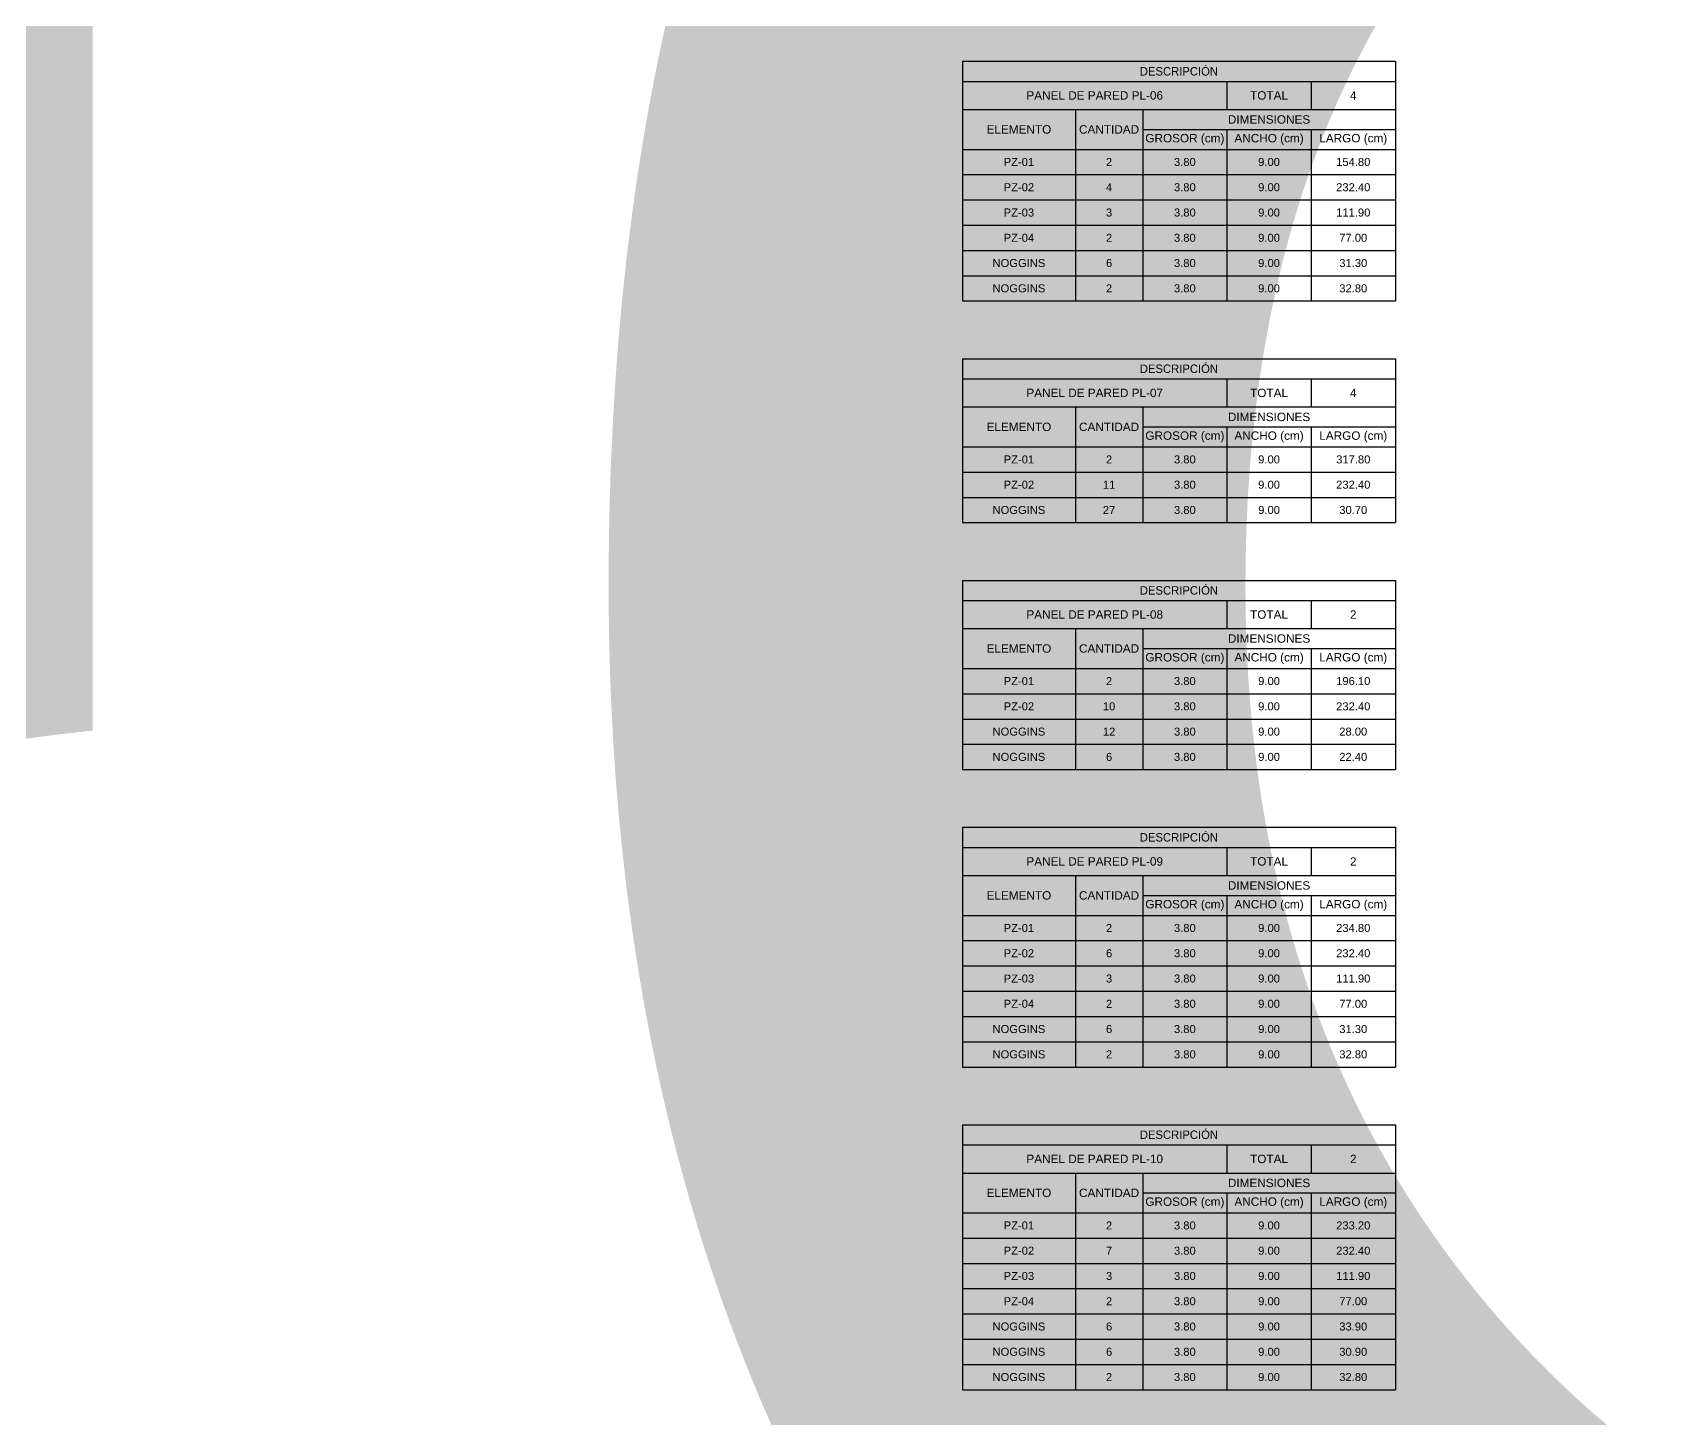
# Model space of a CAD drawing. Header units: millimetres. Extents: x 19458 to 19801, y 4351 to 4752.
# Drawn here: x 19492.82 to 19512.06, y 4472.94 to 4489.4 of the extents above; entities that cross this region are included whole.
import ezdxf

# ---------------------------------------------------------------- set-up
doc = ezdxf.new("R2010")
doc.units = ezdxf.units.MM
for name, color, linetype in [('cotas', 1, 'Continuous'), ('cotas @ 400', 1, 'Continuous'), ('cotas @ 500', 1, 'Continuous')]:
    doc.layers.add(name, color=color, linetype=linetype)
doc.styles.add('century gothic', font='GOTHIC.TTF')
doc.styles.get("Standard").update_dxf_attribs({"font": 'arial.ttf'})
doc.dimstyles.new('ANOTATIVE 100 SMCONSTRUCCIONES', dxfattribs={"dimscale": 0, "dimtxt": 0.18, "dimasz": 0.15, "dimexe": 0.18, "dimexo": 0.09, "dimgap": 0.1, "dimtad": 1, "dimzin": 0, "dimdsep": 46, "dimtxsty": 'century gothic', "dimblk1": 'FLECHA1', "dimblk2": 'FLECHA1', "dimsah": 1, "dimcen": 0.18, "dimdle": 0.075, "dimclrd": 1, "dimclre": 1, "dimclrt": 2, "dimaunit": 1, "dimadec": 0, "dimazin": 0, "dimtfac": 0.7499999999999999, "dimtix": 1, "dimtmove": 2, "dimatfit": 3, "dimfxl": 0.09, "dimtvp": 1.5, "dimtfill": 1, "dimtolj": 1, "dimtzin": 0, "dimarcsym": 0})

# ---------------------------------------------------------------- blocks, each defined once
blk = doc.blocks.new('FLECHA1')
at = {"color": 4}
blk.add_line((-0.2461764230280465, -0.2480808452037593), (0.2480808452037602, 0.25), dxfattribs=at)
at = {"color": 1}
blk.add_line((-1, 0), (0.4961616904075186, 0), dxfattribs=at)
blk = doc.blocks.new('*D1568')
at = {"layer": 'cotas', "color": 1, "lineweight": -2, "transparency": 16777216}
for p, q in [((19614.32603827352, 4625.844823780141), (19614.32603827352, 4700.844823780141)), ((19570.98360808013, 4550.844823780141), (19524.32603827352, 4550.844823780141)), ((19614.32603827352, 4548.429823780133), (19614.32603827352, 4550.844823780141)), ((19570.53385970888, 4548.429823780133), (19524.32603827352, 4548.429823780133)), ((19614.32603827352, 4473.429823780133), (19614.32603827352, 4398.429823780133))]:
    blk.add_line(p, q, dxfattribs=at)
at = {"layer": 'Defpoints', "color": 0, "transparency": 16777216}
for p in [(19614.32603827352, 4550.844823780141), (19615.98360808013, 4550.844823780141), (19615.53385970888, 4548.429823780133)]:
    blk.add_point(p, dxfattribs=at)
at = {"layer": 'cotas', "color": 1, "lineweight": -2, "transparency": 16777216, "xscale": 75, "yscale": 75, "zscale": 75}
for p, rotation in [((19614.32603827352, 4550.844823780141), 270), ((19614.32603827352, 4548.429823780133), 90)]:
    blk.add_blockref('FLECHA1', p, dxfattribs=dict(at, rotation=rotation))
at = {"layer": 'cotas', "color": 2, "transparency": 16777216, "insert": (19517.33759503763, 4549.637323780141), "char_height": 90, "attachment_point": 5, "rotation": 90, "style": 'century gothic', "bg_fill": 3, "box_fill_scale": 1.1, "bg_fill_color": 256, "bg_fill_true_color": 13158600, "bg_fill_transparency": 0}
blk.add_mtext('\\A1;2.42', dxfattribs=at)
blk = doc.blocks.new('*D1620')
at = {"layer": 'cotas', "color": 1, "lineweight": -2, "transparency": 16777216}
for p, q in [((19614.32603827352, 4610.844823780141), (19614.32603827352, 4670.844823780141)), ((19579.98360808013, 4550.844823780141), (19542.32603827352, 4550.844823780141)), ((19614.32603827352, 4548.429823780133), (19614.32603827352, 4550.844823780141)), ((19579.53385970888, 4548.429823780133), (19542.32603827352, 4548.429823780133)), ((19614.32603827352, 4488.429823780133), (19614.32603827352, 4428.429823780133))]:
    blk.add_line(p, q, dxfattribs=at)
at = {"layer": 'Defpoints', "color": 0, "transparency": 16777216}
for p in [(19614.32603827352, 4550.844823780141), (19615.98360808013, 4550.844823780141), (19615.53385970888, 4548.429823780133)]:
    blk.add_point(p, dxfattribs=at)
at = {"layer": 'cotas', "color": 1, "lineweight": -2, "transparency": 16777216, "xscale": 60, "yscale": 60, "zscale": 60}
for p, rotation in [((19614.32603827352, 4550.844823780141), 270), ((19614.32603827352, 4548.429823780133), 90)]:
    blk.add_blockref('FLECHA1', p, dxfattribs=dict(at, rotation=rotation))
at = {"layer": 'cotas', "color": 2, "transparency": 16777216, "insert": (19536.73528368481, 4549.637323780141), "char_height": 72, "attachment_point": 5, "rotation": 90, "style": 'century gothic', "bg_fill": 3, "box_fill_scale": 1.1, "bg_fill_color": 256, "bg_fill_true_color": 13158600, "bg_fill_transparency": 0}
blk.add_mtext('\\A1;2.42', dxfattribs=at)
blk = doc.blocks.new('*T352')
at = {"layer": 'cotas', "color": 0, "linetype": 'ByBlock', "lineweight": -2, "transparency": 16777216}
for p, q in [((0, 0), (5.140874140302913, 0)), ((0, 0), (0, -2.846069098207408)), ((5.140874140302913, 0), (5.140874140302913, -2.846069098207408)), ((0, -0.2391633141523926), (5.140874140302913, -0.2391633141523926)), ((3.140874140302913, -0.2391633141523926), (3.140874140302913, -0.5730664963693926)), ((4.140874140302913, -0.2391633141523926), (4.140874140302913, -0.5730664963693926)), ((0, -0.5730664963693926), (5.140874140302913, -0.5730664963693926)), ((1.34087414030364, -0.5730664963693926), (1.34087414030364, -2.846069098207408)), ((2.140874140302913, -0.5730664963693926), (2.140874140302913, -2.846069098207408)), ((2.140874140302913, -0.8095677972878548), (5.140874140302913, -0.8095677972878548)), ((3.140874140302913, -0.8095677972878548), (3.140874140302913, -2.846069098207408)), ((4.140874140302913, -0.8095677972878548), (4.140874140302913, -2.846069098207408)), ((0, -1.046069098206317), (5.140874140302913, -1.046069098206317)), ((0, -1.346069098206499), (5.140874140302913, -1.346069098206499)), ((0, -1.646069098206681), (5.140874140302913, -1.646069098206681)), ((0, -1.946069098206863), (5.140874140302913, -1.946069098206863)), ((0, -2.246069098207045), (5.140874140302913, -2.246069098207045)), ((0, -2.546069098207226), (5.140874140302913, -2.546069098207226)), ((0, -2.846069098207408), (5.140874140302913, -2.846069098207408))]:
    blk.add_line(p, q, dxfattribs=at)
at = {"layer": 'cotas', "color": 0, "transparency": 16777216, "insert": (2.570437070153275, -0.1195816570761963), "char_height": 0.1, "width": 5.077525755723684, "attachment_point": 5, "style": 'century gothic'}
blk.add_mtext('DESCRIPCIÓN', dxfattribs=at)
at = {"layer": 'cotas', "color": 0, "transparency": 16777216, "attachment_point": 5}
for s, insert, char_height, width in [('PANEL DE PARED PL-06', (1.570437070153275, -0.4061149052604378), 0.1, 3.077525755723684), ('TOTAL', (3.640874140302913, -0.4061149052604378), 0.1, 0.9366516154186603), ('4', (4.640874140302913, -0.4061149052604378), 0.1, 0.9366516154186603), ('ELEMENTO', (0.6704370701518201, -0.8095677972887643), 0.1, 1.277525755723684), ('CANTIDAD', (1.740874140301457, -0.8095677972887643), 0.1, 0.7366516154186603), ('DIMENSIONES', (3.640874140302913, -0.6913171468286237), 0.1, 2.93665161541866), ('GROSOR (cm)', (2.640874140302913, -0.9278184477470859), 0.1, 0.9366516154186603), ('ANCHO (cm)', (3.640874140302913, -0.9278184477470859), 0.1, 0.9366516154186603), ('LARGO (cm)', (4.640874140302913, -0.9278184477470859), 0.1, 0.9366516154186603), ('PZ-01', (0.6704370701518201, -1.196069098205953), 0.09502257687200955, 1.277525755723684), ('2', (1.740874140301457, -1.196069098205953), 0.09502257687200955, 0.7366516154186603), ('3.80', (2.640874140302913, -1.196069098205953), 0.09502257687200955, 0.9366516154186603), ('9.00', (3.640874140302913, -1.196069098205953), 0.09502257687200955, 0.9366516154186603), ('154.80', (4.640874140302913, -1.196069098205953), 0.09502257687200955, 0.9366516154186603), ('PZ-02', (0.6704370701518201, -1.496069098207045), 0.09502257687200955, 1.277525755723684), ('4', (1.740874140301457, -1.496069098207045), 0.09502257687200955, 0.7366516154186603), ('3.80', (2.640874140302913, -1.496069098207045), 0.09502257687200955, 0.9366516154186603), ('9.00', (3.640874140302913, -1.496069098207045), 0.09502257687200955, 0.9366516154186603), ('232.40', (4.640874140302913, -1.496069098207045), 0.09502257687200955, 0.9366516154186603), ('PZ-03', (0.6704370701518201, -1.796069098206317), 0.09502257687200955, 1.277525755723684), ('3', (1.740874140301457, -1.796069098206317), 0.09502257687200955, 0.7366516154186603), ('3.80', (2.640874140302913, -1.796069098206317), 0.09502257687200955, 0.9366516154186603), ('9.00', (3.640874140302913, -1.796069098206317), 0.09502257687200955, 0.9366516154186603), ('111.90', (4.640874140302913, -1.796069098206317), 0.09502257687200955, 0.9366516154186603), ('PZ-04', (0.6704370701518201, -2.096069098206499), 0.09502257687200955, 1.277525755723684), ('2', (1.740874140301457, -2.096069098206499), 0.09502257687200955, 0.7366516154186603), ('3.80', (2.640874140302913, -2.096069098206499), 0.09502257687200955, 0.9366516154186603), ('9.00', (3.640874140302913, -2.096069098206499), 0.09502257687200955, 0.9366516154186603), ('77.00', (4.640874140302913, -2.096069098206499), 0.09502257687200955, 0.9366516154186603), ('NOGGINS', (0.6704370701518201, -2.396069098206681), 0.09502257687200955, 1.277525755723684), ('6', (1.740874140301457, -2.39606909820759), 0.09502257687200955, 0.7366516154186603), ('3.80', (2.640874140302913, -2.396069098206681), 0.09502257687200955, 0.9366516154186603), ('9.00', (3.640874140302913, -2.396069098206681), 0.09502257687200955, 0.9366516154186603), ('31.30', (4.640874140302913, -2.39606909820759), 0.09502257687200955, 0.9366516154186603), ('NOGGINS', (0.6704370701518201, -2.696069098206863), 0.09502257687200955, 1.277525755723684), ('2', (1.740874140301457, -2.696069098206863), 0.09502257687200955, 0.7366516154186603), ('3.80', (2.640874140302913, -2.696069098206863), 0.09502257687200955, 0.9366516154186603), ('9.00', (3.640874140302913, -2.696069098206863), 0.09502257687200955, 0.9366516154186603), ('32.80', (4.640874140302913, -2.696069098206863), 0.09502257687200955, 0.9366516154186603)]:
    blk.add_mtext(s, dxfattribs=dict(at, insert=insert, char_height=char_height, width=width))
blk = doc.blocks.new('*T414')
at = {"layer": 'cotas', "color": 0, "linetype": 'ByBlock', "lineweight": -2, "transparency": 16777216}
for p, q in [((0, 0), (5.140874140302913, 0)), ((0, 0), (0, -1.946069098206863)), ((5.140874140302913, 0), (5.140874140302913, -1.946069098206863)), ((0, -0.2391633141523926), (5.140874140302913, -0.2391633141523926)), ((3.140874140302913, -0.2391633141523926), (3.140874140302913, -0.5730664963693926)), ((4.140874140302913, -0.2391633141523926), (4.140874140302913, -0.5730664963693926)), ((0, -0.5730664963693926), (5.140874140302913, -0.5730664963693926)), ((1.34087414030364, -0.5730664963693926), (1.34087414030364, -1.946069098206863)), ((2.140874140302913, -0.5730664963693926), (2.140874140302913, -1.946069098206863)), ((2.140874140302913, -0.8095677972878548), (5.140874140302913, -0.8095677972878548)), ((3.140874140302913, -0.8095677972878548), (3.140874140302913, -1.946069098206863)), ((4.140874140302913, -0.8095677972878548), (4.140874140302913, -1.946069098206863)), ((0, -1.046069098206317), (5.140874140302913, -1.046069098206317)), ((0, -1.346069098206499), (5.140874140302913, -1.346069098206499)), ((0, -1.646069098206681), (5.140874140302913, -1.646069098206681)), ((0, -1.946069098206863), (5.140874140302913, -1.946069098206863))]:
    blk.add_line(p, q, dxfattribs=at)
at = {"layer": 'cotas', "color": 0, "transparency": 16777216, "insert": (2.570437070153275, -0.1195816570761963), "char_height": 0.1, "width": 5.077525755723684, "attachment_point": 5, "style": 'century gothic'}
blk.add_mtext('DESCRIPCIÓN', dxfattribs=at)
at = {"layer": 'cotas', "color": 0, "transparency": 16777216, "attachment_point": 5}
for s, insert, char_height, width in [('PANEL DE PARED PL-07', (1.570437070153275, -0.4061149052604378), 0.1, 3.077525755723684), ('TOTAL', (3.640874140302913, -0.4061149052604378), 0.1, 0.9366516154186603), ('4', (4.640874140302913, -0.4061149052604378), 0.1, 0.9366516154186603), ('ELEMENTO', (0.6704370701518201, -0.8095677972887643), 0.1, 1.277525755723684), ('CANTIDAD', (1.740874140301457, -0.8095677972887643), 0.1, 0.7366516154186603), ('DIMENSIONES', (3.640874140302913, -0.6913171468286237), 0.1, 2.93665161541866), ('GROSOR (cm)', (2.640874140302913, -0.9278184477470859), 0.1, 0.9366516154186603), ('ANCHO (cm)', (3.640874140302913, -0.9278184477470859), 0.1, 0.9366516154186603), ('LARGO (cm)', (4.640874140302913, -0.9278184477470859), 0.1, 0.9366516154186603), ('PZ-01', (0.6704370701518201, -1.196069098205953), 0.09502257687200955, 1.277525755723684), ('2', (1.740874140301457, -1.196069098205953), 0.09502257687200955, 0.7366516154186603), ('3.80', (2.640874140302913, -1.196069098205953), 0.09502257687200955, 0.9366516154186603), ('9.00', (3.640874140302913, -1.196069098205953), 0.09502257687200955, 0.9366516154186603), ('317.80', (4.640874140302913, -1.196069098205953), 0.09502257687200955, 0.9366516154186603), ('PZ-02', (0.6704370701518201, -1.496069098207045), 0.09502257687200955, 1.277525755723684), ('11', (1.740874140301457, -1.496069098207045), 0.09502257687200955, 0.7366516154186603), ('3.80', (2.640874140302913, -1.496069098207045), 0.09502257687200955, 0.9366516154186603), ('9.00', (3.640874140302913, -1.496069098207045), 0.09502257687200955, 0.9366516154186603), ('232.40', (4.640874140302913, -1.496069098207045), 0.09502257687200955, 0.9366516154186603), ('NOGGINS', (0.6704370701518201, -1.796069098206317), 0.09502257687200955, 1.277525755723684), ('27', (1.740874140301457, -1.796069098206317), 0.09502257687200955, 0.7366516154186603), ('3.80', (2.640874140302913, -1.796069098206317), 0.09502257687200955, 0.9366516154186603), ('9.00', (3.640874140302913, -1.796069098206317), 0.09502257687200955, 0.9366516154186603), ('30.70', (4.640874140302913, -1.796069098206317), 0.09502257687200955, 0.9366516154186603)]:
    blk.add_mtext(s, dxfattribs=dict(at, insert=insert, char_height=char_height, width=width))
blk = doc.blocks.new('*T512')
at = {"layer": 'cotas', "color": 0, "linetype": 'ByBlock', "lineweight": -2, "transparency": 16777216}
for p, q in [((0, 0), (5.140874140302913, 0)), ((0, 0), (0, -2.246069098207045)), ((5.140874140302913, 0), (5.140874140302913, -2.246069098207045)), ((0, -0.2391633141523926), (5.140874140302913, -0.2391633141523926)), ((3.140874140302913, -0.2391633141523926), (3.140874140302913, -0.5730664963693926)), ((4.140874140302913, -0.2391633141523926), (4.140874140302913, -0.5730664963693926)), ((0, -0.5730664963693926), (5.140874140302913, -0.5730664963693926)), ((1.34087414030364, -0.5730664963693926), (1.34087414030364, -2.246069098207045)), ((2.140874140302913, -0.5730664963693926), (2.140874140302913, -2.246069098207045)), ((2.140874140302913, -0.8095677972878548), (5.140874140302913, -0.8095677972878548)), ((3.140874140302913, -0.8095677972878548), (3.140874140302913, -2.246069098207045)), ((4.140874140302913, -0.8095677972878548), (4.140874140302913, -2.246069098207045)), ((0, -1.046069098206317), (5.140874140302913, -1.046069098206317)), ((0, -1.346069098206499), (5.140874140302913, -1.346069098206499)), ((0, -1.646069098206681), (5.140874140302913, -1.646069098206681)), ((0, -1.946069098206863), (5.140874140302913, -1.946069098206863)), ((0, -2.246069098207045), (5.140874140302913, -2.246069098207045))]:
    blk.add_line(p, q, dxfattribs=at)
at = {"layer": 'cotas', "color": 0, "transparency": 16777216, "insert": (2.570437070153275, -0.1195816570761963), "char_height": 0.1, "width": 5.077525755723684, "attachment_point": 5, "style": 'century gothic'}
blk.add_mtext('DESCRIPCIÓN', dxfattribs=at)
at = {"layer": 'cotas', "color": 0, "transparency": 16777216, "attachment_point": 5}
for s, insert, char_height, width in [('PANEL DE PARED PL-08', (1.570437070153275, -0.4061149052613473), 0.1, 3.077525755723684), ('TOTAL', (3.640874140302913, -0.4061149052613473), 0.1, 0.9366516154186603), ('2', (4.640874140302913, -0.4061149052613473), 0.1, 0.9366516154186603), ('ELEMENTO', (0.6704370701518201, -0.8095677972878548), 0.1, 1.277525755723684), ('CANTIDAD', (1.740874140301457, -0.8095677972878548), 0.1, 0.7366516154186603), ('DIMENSIONES', (3.640874140302913, -0.6913171468286237), 0.1, 2.93665161541866), ('GROSOR (cm)', (2.640874140302913, -0.9278184477470859), 0.1, 0.9366516154186603), ('ANCHO (cm)', (3.640874140302913, -0.9278184477470859), 0.1, 0.9366516154186603), ('LARGO (cm)', (4.640874140302913, -0.9278184477470859), 0.1, 0.9366516154186603), ('PZ-01', (0.6704370701518201, -1.196069098206863), 0.09502257687200955, 1.277525755723684), ('2', (1.740874140301457, -1.196069098206863), 0.09502257687200955, 0.7366516154186603), ('3.80', (2.640874140302913, -1.196069098206863), 0.09502257687200955, 0.9366516154186603), ('9.00', (3.640874140302913, -1.196069098206863), 0.09502257687200955, 0.9366516154186603), ('196.10', (4.640874140302913, -1.196069098206863), 0.09502257687200955, 0.9366516154186603), ('PZ-02', (0.6704370701518201, -1.496069098206135), 0.09502257687200955, 1.277525755723684), ('10', (1.740874140301457, -1.496069098206135), 0.09502257687200955, 0.7366516154186603), ('3.80', (2.640874140302913, -1.496069098206135), 0.09502257687200955, 0.9366516154186603), ('9.00', (3.640874140302913, -1.496069098206135), 0.09502257687200955, 0.9366516154186603), ('232.40', (4.640874140302913, -1.496069098206135), 0.09502257687200955, 0.9366516154186603), ('NOGGINS', (0.6704370701518201, -1.796069098207226), 0.09502257687200955, 1.277525755723684), ('12', (1.740874140301457, -1.796069098207226), 0.09502257687200955, 0.7366516154186603), ('3.80', (2.640874140302913, -1.796069098207226), 0.09502257687200955, 0.9366516154186603), ('9.00', (3.640874140302913, -1.796069098207226), 0.09502257687200955, 0.9366516154186603), ('28.00', (4.640874140302913, -1.796069098207226), 0.09502257687200955, 0.9366516154186603), ('NOGGINS', (0.6704370701518201, -2.096069098207408), 0.09502257687200955, 1.277525755723684), ('6', (1.740874140301457, -2.096069098207408), 0.09502257687200955, 0.7366516154186603), ('3.80', (2.640874140302913, -2.096069098207408), 0.09502257687200955, 0.9366516154186603), ('9.00', (3.640874140302913, -2.096069098207408), 0.09502257687200955, 0.9366516154186603), ('22.40', (4.640874140302913, -2.096069098207408), 0.09502257687200955, 0.9366516154186603)]:
    blk.add_mtext(s, dxfattribs=dict(at, insert=insert, char_height=char_height, width=width))
blk = doc.blocks.new('*T533')
at = {"layer": 'cotas', "color": 0, "linetype": 'ByBlock', "lineweight": -2, "transparency": 16777216}
for p, q in [((0, 0), (5.140874140302913, 0)), ((0, 0), (0, -2.846069098207408)), ((5.140874140302913, 0), (5.140874140302913, -2.846069098207408)), ((0, -0.2391633141523926), (5.140874140302913, -0.2391633141523926)), ((3.140874140302913, -0.2391633141523926), (3.140874140302913, -0.5730664963693926)), ((4.140874140302913, -0.2391633141523926), (4.140874140302913, -0.5730664963693926)), ((0, -0.5730664963693926), (5.140874140302913, -0.5730664963693926)), ((1.34087414030364, -0.5730664963693926), (1.34087414030364, -2.846069098207408)), ((2.140874140302913, -0.5730664963693926), (2.140874140302913, -2.846069098207408)), ((2.140874140302913, -0.8095677972878548), (5.140874140302913, -0.8095677972878548)), ((3.140874140302913, -0.8095677972878548), (3.140874140302913, -2.846069098207408)), ((4.140874140302913, -0.8095677972878548), (4.140874140302913, -2.846069098207408)), ((0, -1.046069098206317), (5.140874140302913, -1.046069098206317)), ((0, -1.346069098206499), (5.140874140302913, -1.346069098206499)), ((0, -1.646069098206681), (5.140874140302913, -1.646069098206681)), ((0, -1.946069098206863), (5.140874140302913, -1.946069098206863)), ((0, -2.246069098207045), (5.140874140302913, -2.246069098207045)), ((0, -2.546069098207226), (5.140874140302913, -2.546069098207226)), ((0, -2.846069098207408), (5.140874140302913, -2.846069098207408))]:
    blk.add_line(p, q, dxfattribs=at)
at = {"layer": 'cotas', "color": 0, "transparency": 16777216, "insert": (2.570437070153275, -0.1195816570761963), "char_height": 0.1, "width": 5.077525755723684, "attachment_point": 5, "style": 'century gothic'}
blk.add_mtext('DESCRIPCIÓN', dxfattribs=at)
at = {"layer": 'cotas', "color": 0, "transparency": 16777216, "attachment_point": 5}
for s, insert, char_height, width in [('PANEL DE PARED PL-09', (1.570437070153275, -0.4061149052604378), 0.1, 3.077525755723684), ('TOTAL', (3.640874140302913, -0.4061149052604378), 0.1, 0.9366516154186603), ('2', (4.640874140302913, -0.4061149052604378), 0.1, 0.9366516154186603), ('ELEMENTO', (0.6704370701518201, -0.8095677972887643), 0.1, 1.277525755723684), ('CANTIDAD', (1.740874140301457, -0.8095677972887643), 0.1, 0.7366516154186603), ('DIMENSIONES', (3.640874140302913, -0.6913171468286237), 0.1, 2.93665161541866), ('GROSOR (cm)', (2.640874140302913, -0.9278184477470859), 0.1, 0.9366516154186603), ('ANCHO (cm)', (3.640874140302913, -0.9278184477470859), 0.1, 0.9366516154186603), ('LARGO (cm)', (4.640874140302913, -0.9278184477470859), 0.1, 0.9366516154186603), ('PZ-01', (0.6704370701518201, -1.196069098205953), 0.09502257687200955, 1.277525755723684), ('2', (1.740874140301457, -1.196069098205953), 0.09502257687200955, 0.7366516154186603), ('3.80', (2.640874140302913, -1.196069098205953), 0.09502257687200955, 0.9366516154186603), ('9.00', (3.640874140302913, -1.196069098205953), 0.09502257687200955, 0.9366516154186603), ('234.80', (4.640874140302913, -1.196069098205953), 0.09502257687200955, 0.9366516154186603), ('PZ-02', (0.6704370701518201, -1.496069098207045), 0.09502257687200955, 1.277525755723684), ('6', (1.740874140301457, -1.496069098207045), 0.09502257687200955, 0.7366516154186603), ('3.80', (2.640874140302913, -1.496069098207045), 0.09502257687200955, 0.9366516154186603), ('9.00', (3.640874140302913, -1.496069098207045), 0.09502257687200955, 0.9366516154186603), ('232.40', (4.640874140302913, -1.496069098207045), 0.09502257687200955, 0.9366516154186603), ('PZ-03', (0.6704370701518201, -1.796069098206317), 0.09502257687200955, 1.277525755723684), ('3', (1.740874140301457, -1.796069098206317), 0.09502257687200955, 0.7366516154186603), ('3.80', (2.640874140302913, -1.796069098206317), 0.09502257687200955, 0.9366516154186603), ('9.00', (3.640874140302913, -1.796069098206317), 0.09502257687200955, 0.9366516154186603), ('111.90', (4.640874140302913, -1.796069098206317), 0.09502257687200955, 0.9366516154186603), ('PZ-04', (0.6704370701518201, -2.096069098206499), 0.09502257687200955, 1.277525755723684), ('2', (1.740874140301457, -2.096069098206499), 0.09502257687200955, 0.7366516154186603), ('3.80', (2.640874140302913, -2.096069098207408), 0.09502257687200955, 0.9366516154186603), ('9.00', (3.640874140302913, -2.096069098207408), 0.09502257687200955, 0.9366516154186603), ('77.00', (4.640874140302913, -2.096069098206499), 0.09502257687200955, 0.9366516154186603), ('NOGGINS', (0.6704370701518201, -2.396069098206681), 0.09502257687200955, 1.277525755723684), ('6', (1.740874140301457, -2.39606909820759), 0.09502257687200955, 0.7366516154186603), ('3.80', (2.640874140302913, -2.396069098206681), 0.09502257687200955, 0.9366516154186603), ('9.00', (3.640874140302913, -2.396069098206681), 0.09502257687200955, 0.9366516154186603), ('31.30', (4.640874140302913, -2.39606909820759), 0.09502257687200955, 0.9366516154186603), ('NOGGINS', (0.6704370701518201, -2.696069098206863), 0.09502257687200955, 1.277525755723684), ('2', (1.740874140301457, -2.696069098206863), 0.09502257687200955, 0.7366516154186603), ('3.80', (2.640874140302913, -2.696069098206863), 0.09502257687200955, 0.9366516154186603), ('9.00', (3.640874140302913, -2.696069098206863), 0.09502257687200955, 0.9366516154186603), ('32.80', (4.640874140302913, -2.696069098206863), 0.09502257687200955, 0.9366516154186603)]:
    blk.add_mtext(s, dxfattribs=dict(at, insert=insert, char_height=char_height, width=width))
blk = doc.blocks.new('*T752')
at = {"layer": 'cotas', "color": 0, "linetype": 'ByBlock', "lineweight": -2, "transparency": 16777216}
for p, q in [((0, 0), (5.140874140302913, 0)), ((0, 0), (0, -3.14606909820759)), ((5.140874140302913, 0), (5.140874140302913, -3.14606909820759)), ((0, -0.2391633141523926), (5.140874140302913, -0.2391633141523926)), ((3.140874140302913, -0.2391633141523926), (3.140874140302913, -0.5730664963693926)), ((4.140874140302913, -0.2391633141523926), (4.140874140302913, -0.5730664963693926)), ((0, -0.5730664963693926), (5.140874140302913, -0.5730664963693926)), ((1.34087414030364, -0.5730664963693926), (1.34087414030364, -3.14606909820759)), ((2.140874140302913, -0.5730664963693926), (2.140874140302913, -3.14606909820759)), ((2.140874140302913, -0.8095677972878548), (5.140874140302913, -0.8095677972878548)), ((3.140874140302913, -0.8095677972878548), (3.140874140302913, -3.14606909820759)), ((4.140874140302913, -0.8095677972878548), (4.140874140302913, -3.14606909820759)), ((0, -1.046069098206317), (5.140874140302913, -1.046069098206317)), ((0, -1.346069098206499), (5.140874140302913, -1.346069098206499)), ((0, -1.646069098206681), (5.140874140302913, -1.646069098206681)), ((0, -1.946069098206863), (5.140874140302913, -1.946069098206863)), ((0, -2.246069098207045), (5.140874140302913, -2.246069098207045)), ((0, -2.546069098207226), (5.140874140302913, -2.546069098207226)), ((0, -2.846069098207408), (5.140874140302913, -2.846069098207408)), ((0, -3.14606909820759), (5.140874140302913, -3.14606909820759))]:
    blk.add_line(p, q, dxfattribs=at)
at = {"layer": 'cotas', "color": 0, "transparency": 16777216, "insert": (2.570437070153275, -0.1195816570761963), "char_height": 0.1, "width": 5.077525755723684, "attachment_point": 5, "style": 'century gothic'}
blk.add_mtext('DESCRIPCIÓN', dxfattribs=at)
at = {"layer": 'cotas', "color": 0, "transparency": 16777216, "attachment_point": 5}
for s, insert, char_height, width in [('PANEL DE PARED PL-10', (1.570437070153275, -0.4061149052613473), 0.1, 3.077525755723684), ('TOTAL', (3.640874140302913, -0.4061149052613473), 0.1, 0.9366516154186603), ('2', (4.640874140302913, -0.4061149052613473), 0.1, 0.9366516154186603), ('ELEMENTO', (0.6704370701518201, -0.8095677972878548), 0.1, 1.277525755723684), ('CANTIDAD', (1.740874140301457, -0.8095677972878548), 0.1, 0.7366516154186603), ('DIMENSIONES', (3.640874140302913, -0.6913171468286237), 0.1, 2.93665161541866), ('GROSOR (cm)', (2.640874140302913, -0.9278184477470859), 0.1, 0.9366516154186603), ('ANCHO (cm)', (3.640874140302913, -0.9278184477470859), 0.1, 0.9366516154186603), ('LARGO (cm)', (4.640874140302913, -0.9278184477470859), 0.1, 0.9366516154186603), ('PZ-01', (0.6704370701518201, -1.196069098206863), 0.09502257687200955, 1.277525755723684), ('2', (1.740874140301457, -1.196069098206863), 0.09502257687200955, 0.7366516154186603), ('3.80', (2.640874140302913, -1.196069098206863), 0.09502257687200955, 0.9366516154186603), ('9.00', (3.640874140302913, -1.196069098206863), 0.09502257687200955, 0.9366516154186603), ('233.20', (4.640874140302913, -1.196069098206863), 0.09502257687200955, 0.9366516154186603), ('PZ-02', (0.6704370701518201, -1.496069098206135), 0.09502257687200955, 1.277525755723684), ('7', (1.740874140301457, -1.496069098206135), 0.09502257687200955, 0.7366516154186603), ('3.80', (2.640874140302913, -1.496069098206135), 0.09502257687200955, 0.9366516154186603), ('9.00', (3.640874140302913, -1.496069098206135), 0.09502257687200955, 0.9366516154186603), ('232.40', (4.640874140302913, -1.496069098206135), 0.09502257687200955, 0.9366516154186603), ('PZ-03', (0.6704370701518201, -1.796069098207226), 0.09502257687200955, 1.277525755723684), ('3', (1.740874140301457, -1.796069098207226), 0.09502257687200955, 0.7366516154186603), ('3.80', (2.640874140302913, -1.796069098207226), 0.09502257687200955, 0.9366516154186603), ('9.00', (3.640874140302913, -1.796069098207226), 0.09502257687200955, 0.9366516154186603), ('111.90', (4.640874140302913, -1.796069098207226), 0.09502257687200955, 0.9366516154186603), ('PZ-04', (0.6704370701518201, -2.096069098207408), 0.09502257687200955, 1.277525755723684), ('2', (1.740874140301457, -2.096069098207408), 0.09502257687200955, 0.7366516154186603), ('3.80', (2.640874140302913, -2.096069098207408), 0.09502257687200955, 0.9366516154186603), ('9.00', (3.640874140302913, -2.096069098207408), 0.09502257687200955, 0.9366516154186603), ('77.00', (4.640874140302913, -2.096069098207408), 0.09502257687200955, 0.9366516154186603), ('NOGGINS', (0.6704370701518201, -2.396069098206681), 0.09502257687200955, 1.277525755723684), ('6', (1.740874140301457, -2.396069098206681), 0.09502257687200955, 0.7366516154186603), ('3.80', (2.640874140302913, -2.396069098206681), 0.09502257687200955, 0.9366516154186603), ('9.00', (3.640874140302913, -2.396069098206681), 0.09502257687200955, 0.9366516154186603), ('33.90', (4.640874140302913, -2.396069098206681), 0.09502257687200955, 0.9366516154186603), ('NOGGINS', (0.6704370701518201, -2.696069098207772), 0.09502257687200955, 1.277525755723684), ('6', (1.740874140301457, -2.696069098207772), 0.09502257687200955, 0.7366516154186603), ('3.80', (2.640874140302913, -2.696069098207772), 0.09502257687200955, 0.9366516154186603), ('9.00', (3.640874140302913, -2.696069098207772), 0.09502257687200955, 0.9366516154186603), ('30.90', (4.640874140302913, -2.696069098207772), 0.09502257687200955, 0.9366516154186603), ('NOGGINS', (0.6704370701518201, -2.996069098207045), 0.09502257687200955, 1.277525755723684), ('2', (1.740874140301457, -2.996069098207045), 0.09502257687200955, 0.7366516154186603), ('3.80', (2.640874140302913, -2.996069098207045), 0.09502257687200955, 0.9366516154186603), ('9.00', (3.640874140302913, -2.996069098207045), 0.09502257687200955, 0.9366516154186603), ('32.80', (4.640874140302913, -2.996069098207045), 0.09502257687200955, 0.9366516154186603)]:
    blk.add_mtext(s, dxfattribs=dict(at, insert=insert, char_height=char_height, width=width))
blk = doc.blocks.new('*U1729')
at = {"layer": 'cotas @ 500'}
dim = blk.add_linear_dim(base=(19614.32603827352, 4550.844823780141), p1=(19615.53385970888, 4548.429823780133), p2=(19615.98360808013, 4550.844823780141), angle=90, dimstyle='ANOTATIVE 100 SMCONSTRUCCIONES', override={"dimscale": 500, "dimtix": 1, "dimtofl": 1, "dimtmove": 1, "dimatfit": 1}, dxfattribs=at)
dim.commit()
dim.dimension.update_dxf_attribs({"geometry": '*D1568', "text_midpoint": (19517.33759503763, 4549.637323780141)})
at = {"layer": 'cotas @ 400'}
dim = blk.add_linear_dim(base=(19614.32603827352, 4550.844823780141), p1=(19615.53385970888, 4548.429823780133), p2=(19615.98360808013, 4550.844823780141), angle=90, dimstyle='ANOTATIVE 100 SMCONSTRUCCIONES', override={"dimscale": 400, "dimtix": 1, "dimtofl": 1, "dimtmove": 1, "dimatfit": 1}, dxfattribs=at)
dim.commit()
dim.dimension.update_dxf_attribs({"geometry": '*D1620', "text_midpoint": (19536.73528368481, 4549.637323780141)})

msp = doc.modelspace()

# ---------------------------------------------------------------- block references
at = {"layer": 'cotas'}
msp.add_blockref('*U1729', (0, 0), dxfattribs=at)

# ---------------------------------------------------------------- next in the draw order: block references
for name, p in [('*T352', (19503.86426661729, 4489.057882189863)), ('*T414', (19503.86426661729, 4485.526393714367)), ('*T512', (19503.86426661729, 4482.894905238873)), ('*T533', (19503.86426661729, 4479.963416763379)), ('*T752', (19503.86426661729, 4476.431928287884))]:
    msp.add_blockref(name, p)

doc.saveas('drawing.dxf')
